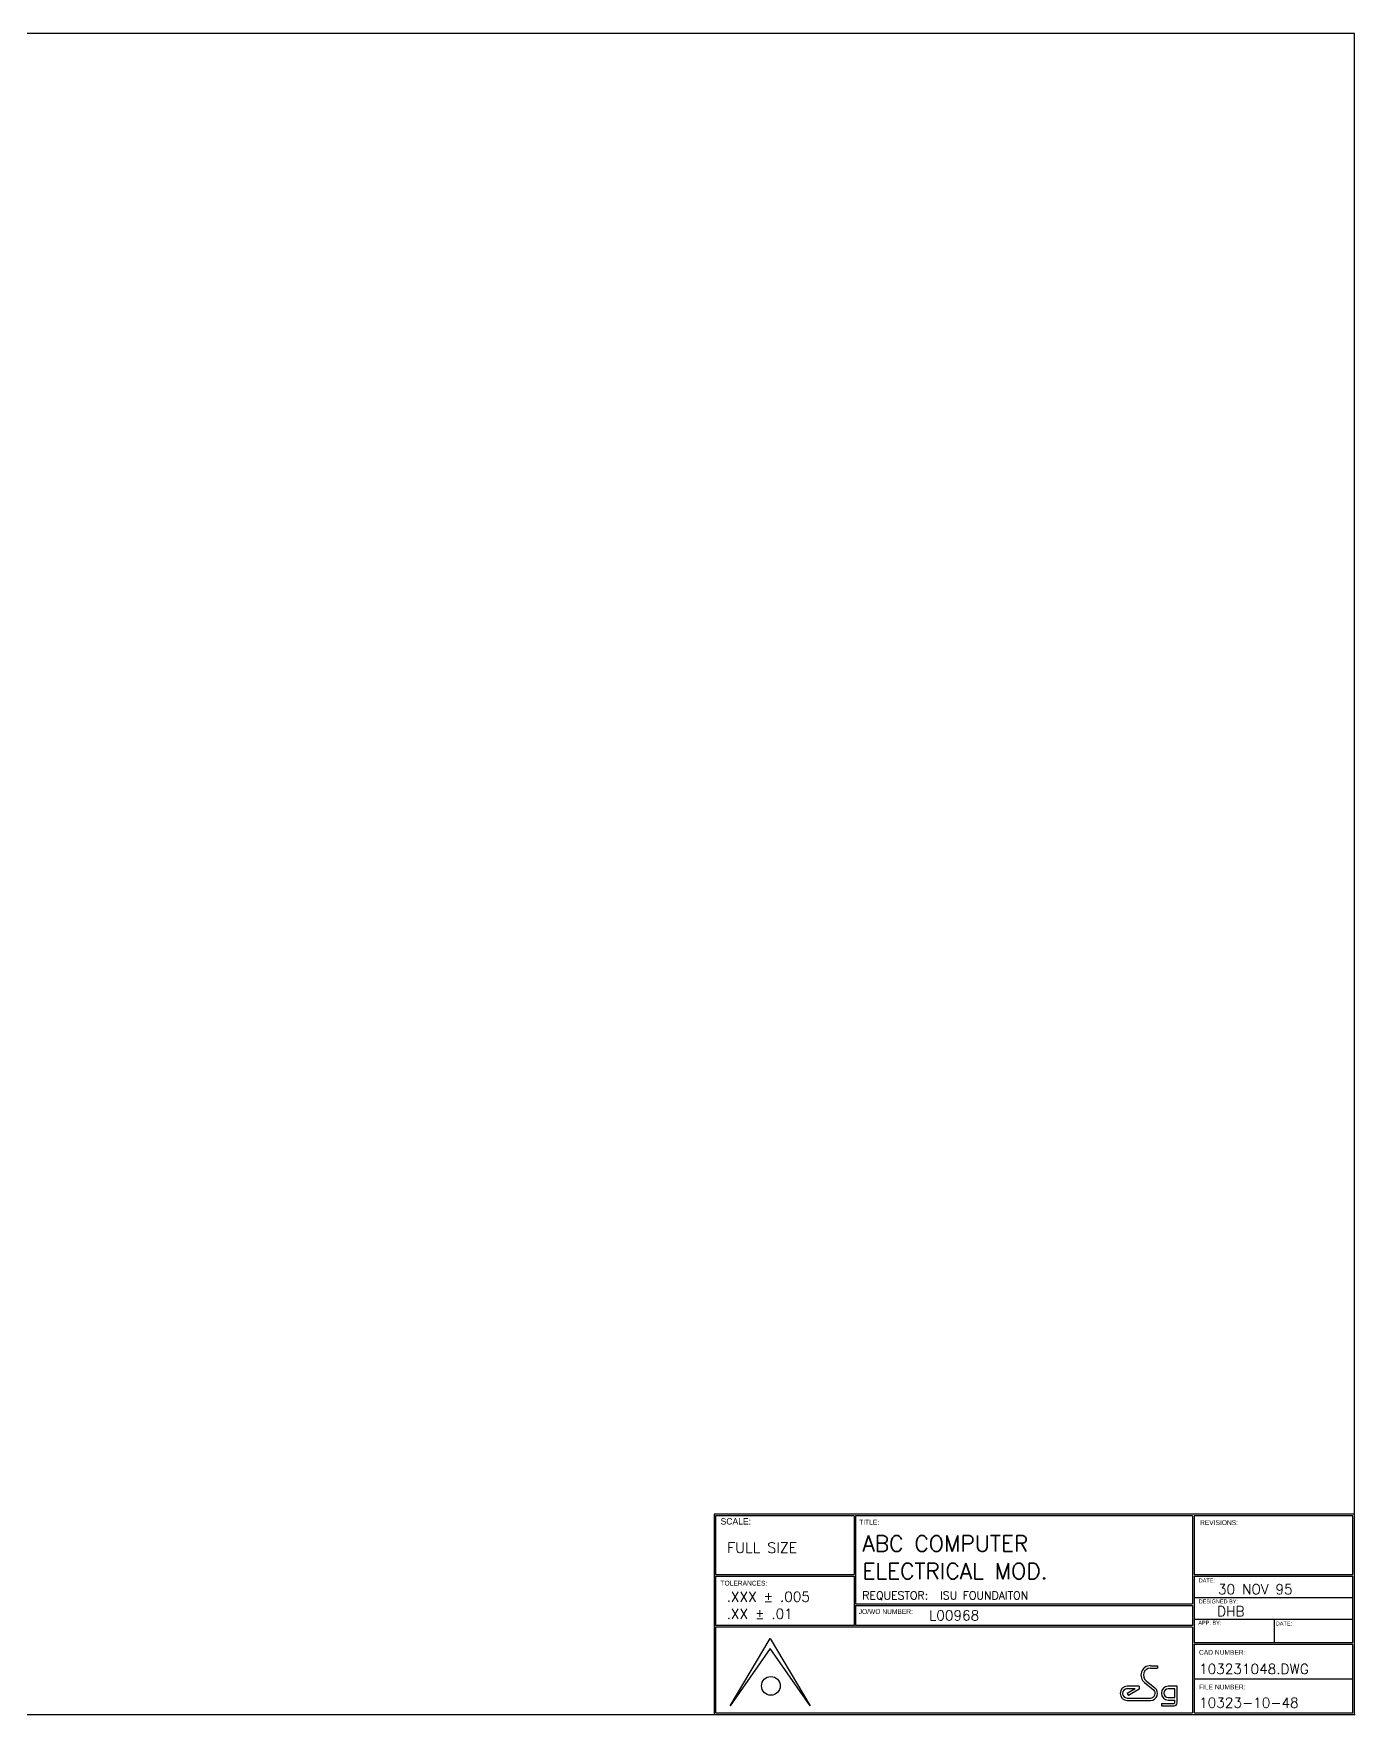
# Model space of a CAD drawing. Extents: x 0 to 33, y 0 to 21.
# Drawn here: x 16.5 to 33, y 0 to 21 of the extents above; entities that cross this region are included whole.
import ezdxf

# ---------------------------------------------------------------- set-up
doc = ezdxf.new("R2010")
doc.units = 0
doc.header["$MEASUREMENT"] = 0
doc.layers.get('0').update_dxf_attribs({"linetype": 'CONTINUOUS'})
for name, color, linetype in [('BORDER', 5, 'CONTINUOUS'), ('OBJECT', 3, 'CONTINUOUS'), ('TEXT', 1, 'CONTINUOUS')]:
    doc.layers.add(name, color=color, linetype=linetype)
doc.styles.add('SIMPLEX', font='SIMPLEX')
doc.styles.add('TITLE', font='italic')

# ---------------------------------------------------------------- blocks, each defined once
blk = doc.blocks.new('T-BLK')
for p, q in [((-7.8, 0.106), (-7.3, 0.949)), ((-7.3, 0.949), (-6.8, 0.106)), ((-7.3, 0.824), (-7.8, 0.106)), ((-6.8, 0.106), (-7.3, 0.824)), ((-2.603, 0.42), (-2.492, 0.332)), ((-2.547, 0.608), (-2.459, 0.608)), ((-2.547, 0.578), (-2.459, 0.578)), ((-2.459, 0.608), (-2.459, 0.578)), ((-2.689, 0.351), (-2.838, 0.351)), ((-2.739, 0.321), (-2.838, 0.263)), ((-2.739, 0.321), (-2.838, 0.321)), ((-2.838, 0.263), (-2.822, 0.237)), ((-2.689, 0.316), (-2.822, 0.237)), ((-2.689, 0.351), (-2.689, 0.316)), ((-2.621, 0.397), (-2.511, 0.308)), ((-2.214, 0.351), (-2.325, 0.351)), ((-2.244, 0.321), (-2.325, 0.321)), ((-2.244, 0.209), (-2.244, 0.321)), ((-2.214, 0.144), (-2.214, 0.351)), ((-2.838, 0.204), (-2.547, 0.204)), ((-2.838, 0.174), (-2.547, 0.174)), ((-2.411, 0.136), (-2.252, 0.136)), ((-2.411, 0.136), (-2.411, 0.106)), ((-2.411, 0.106), (-2.252, 0.106)), ((-2.325, 0.209), (-2.244, 0.209)), ((-2.325, 0.179), (-2.244, 0.179)), ((-2.244, 0.144), (-2.244, 0.179))]:
    blk.add_line(p, q)
blk.add_circle((-7.29, 0.356), 0.117)
for centre, radius, start, end in [((-2.547, 0.49), 0.119, 90, 231.3801), ((-2.547, 0.49), 0.0887, 90, 231.3801), ((-2.838, 0.263), 0.0887, 90, 270), ((-2.838, 0.263), 0.0587, 90, 270), ((-2.547, 0.263), 0.0887, 270, 51.3801), ((-2.547, 0.263), 0.0587, 270, 51.3801), ((-2.325, 0.265), 0.086, 90, 270), ((-2.325, 0.265), 0.056, 90, 270), ((-2.252, 0.144), 0.0379, 270, 0), ((-2.252, 0.144), 0.00793, 270, 0)]:
    blk.add_arc(centre, radius, start, end)
at = {"layer": 'BORDER'}
for p, q in [((-6.251, 2.48), (-6.251, 1.748)), ((-6.231, 2.48), (-6.231, 1.381)), ((-2.021, 2.48), (-2.021, 1.381)), ((-2.001, 2.48), (-2.001, 1.748)), ((-7.98, 1.748), (-6.251, 1.748)), ((-7.98, 1.728), (-6.251, 1.728)), ((-6.251, 1.728), (-6.251, 1.111)), ((-2.001, 1.748), (-0.02, 1.748)), ((-2.001, 1.728), (-0.02, 1.728)), ((-2.001, 1.728), (-2.001, 0.897)), ((-6.231, 1.381), (-2.021, 1.381)), ((-6.231, 1.361), (-2.021, 1.361)), ((-6.231, 1.361), (-6.231, 1.111)), ((-2.021, 1.361), (-2.021, 1.111)), ((-6.251, 1.111), (-7.98, 1.111)), ((-2.021, 1.091), (-7.98, 1.091)), ((-2.021, 1.111), (-6.231, 1.111)), ((-2.021, 1.091), (-2.021, 0.02)), ((-2.001, 0.897), (-0.02, 0.897)), ((-2.001, 0.877), (-0.02, 0.877)), ((-2.001, 0.877), (-2.001, 0.02))]:
    blk.add_line(p, q, dxfattribs=at)
for points in [[(0, 0), (0, 2.5), (-8, 2.5), (-8, 0), (0, 0)], [(-6.251, 2.48), (-7.98, 2.48), (-7.98, 1.748)], [(-2.021, 2.48), (-6.231, 2.48)], [(-0.02, 1.748), (-0.02, 2.48), (-2.001, 2.48)], [(-7.98, 1.728), (-7.98, 1.111)], [(-0.02, 0.897), (-0.02, 1.728)], [(-7.98, 1.091), (-7.98, 0.02), (-2.021, 0.02)], [(-0.02, 0.02), (-0.02, 0.877)], [(-2.001, 0.02), (-0.02, 0.02)]]:
    blk.add_lwpolyline(points, dxfattribs=at)
blk.add_point((0, 0), dxfattribs=at)
at = {"layer": 'TEXT', "color": 2}
for p, q in [((-0.02, 1.456), (-2.001, 1.456)), ((-2.001, 1.191), (-0.02, 1.191)), ((-1.001, 1.191), (-1.001, 0.897)), ((-2.001, 0.444), (-0.02, 0.444))]:
    blk.add_line(p, q, dxfattribs=at)
at = {"style": 'SIMPLEX'}
for s, height, p in [('.XXX %%P .005', 0.125, (-7.841, 1.408)), ('REQUESTOR:', 0.1, (-6.148, 1.436)), ('.XX %%P .01', 0.125, (-7.841, 1.194))]:
    blk.add_text(s, height=height, dxfattribs=at).set_placement(p)
for tag, p, height in [('DWG_:_ACT', (-7.836, 2.018), 0.13), ('FLINE_TITLE', (-6.147, 2.034), 0.2), ('SLINE_TITLE', (-6.147, 1.69), 0.2), ('REQUESTOR', (-5.176, 1.436), 0.1), ('DATE', (-1.704, 1.501), 0.125), ('J.O.N.', (-5.314, 1.174), 0.125), ('DESN', (-1.715, 1.225), 0.125), ('CAD_NUMBER', (-1.94, 0.505), 0.125), ('FILE_NUMBER', (-1.94, 0.084), 0.125)]:
    blk.add_attdef(tag, p, '', height=height, dxfattribs=at)
at = {"color": 7, "style": 'TITLE', "flags": 2}
for tag, p, height in [('TOP_LINE_LOGO', (-6.698, 0.767), 0.17), ('BOTTOM_LINE_LOGO', (-6.693, 0.147), 0.125)]:
    blk.add_attdef(tag, p, '', height=height, dxfattribs=at)
at = {"style": 'SIMPLEX', "flags": 2}
for tag, p, height in [('FIRST_LOGO_LINE', (-6.691, 0.542), 0.1), ('SECOND_LOGO_LINE', (-6.692, 0.384), 0.085)]:
    blk.add_attdef(tag, p, '', height=height, dxfattribs=at)
at = {"layer": 'TEXT'}
for s, height, p in [('SCALE:', 0.08, (-7.918, 2.372)), ('TITLE:', 0.06, (-6.186, 2.371)), ('REVISIONS:', 0.06, (-1.928, 2.366)), ('DATE:', 0.05, (-1.945, 1.648)), ('TOLERANCES:', 0.06, (-7.919, 1.609)), ('JO/WO NUMBER:', 0.06, (-6.192, 1.254)), ('DESIGNED BY:', 0.05, (-1.945, 1.386)), ('APP. BY:', 0.05, (-1.95, 1.12)), ('DATE:', 0.05, (-0.982, 1.11)), ('CAD NUMBER:', 0.06, (-1.941, 0.745)), ('FILE NUMBER:', 0.06, (-1.94, 0.312))]:
    blk.add_text(s, height=height, dxfattribs=at).set_placement(p)

msp = doc.modelspace()

# ---------------------------------------------------------------- linework, layer by layer
at = {"layer": 'BORDER'}
for p, q in [((33, 21), (0, 21)), ((33, 0), (33, 21)), ((0, 0), (33, 0))]:
    msp.add_line(p, q, dxfattribs=at)

# ---------------------------------------------------------------- block references
at = {"layer": 'OBJECT'}
ref = msp.add_blockref('T-BLK', (33, 0), dxfattribs=at)
ref.add_attrib('FILE_NUMBER', '10323-10-48', (31.0604, 0.0836), dxfattribs={"layer": '0', "height": 0.125, "style": 'SIMPLEX'})
ref.add_attrib('J.O.N.', 'L00968', (27.6861, 1.1736), dxfattribs={"layer": '0', "height": 0.125, "style": 'SIMPLEX'})
ref.add_attrib('DWG_:_ACT', 'FULL SIZE', (25.1645, 2.0175), dxfattribs={"layer": '0', "height": 0.13, "style": 'SIMPLEX'})
ref.add_attrib('DESN', 'DHB', (31.2849, 1.2252), dxfattribs={"layer": '0', "height": 0.125, "style": 'SIMPLEX'})
ref.add_attrib('DATE', '30 NOV 95', (31.2959, 1.5011), dxfattribs={"layer": '0', "height": 0.125, "style": 'SIMPLEX'})
ref.add_attrib('REQUESTOR', 'ISU FOUNDAITON', (27.8241, 1.4363), dxfattribs={"layer": '0', "height": 0.1, "style": 'SIMPLEX'})
ref.add_attrib('SLINE_TITLE', 'ELECTRICAL MOD.', (26.853, 1.6905), dxfattribs={"layer": '0', "height": 0.2, "style": 'SIMPLEX'})
ref.add_attrib('FLINE_TITLE', 'ABC COMPUTER', (26.853, 2.0341), dxfattribs={"layer": '0', "height": 0.2, "style": 'SIMPLEX'})
ref.add_attrib('CAD_NUMBER', '103231048.DWG', (31.0597, 0.505), dxfattribs={"layer": '0', "height": 0.125, "style": 'SIMPLEX'})

doc.saveas('drawing.dxf')
